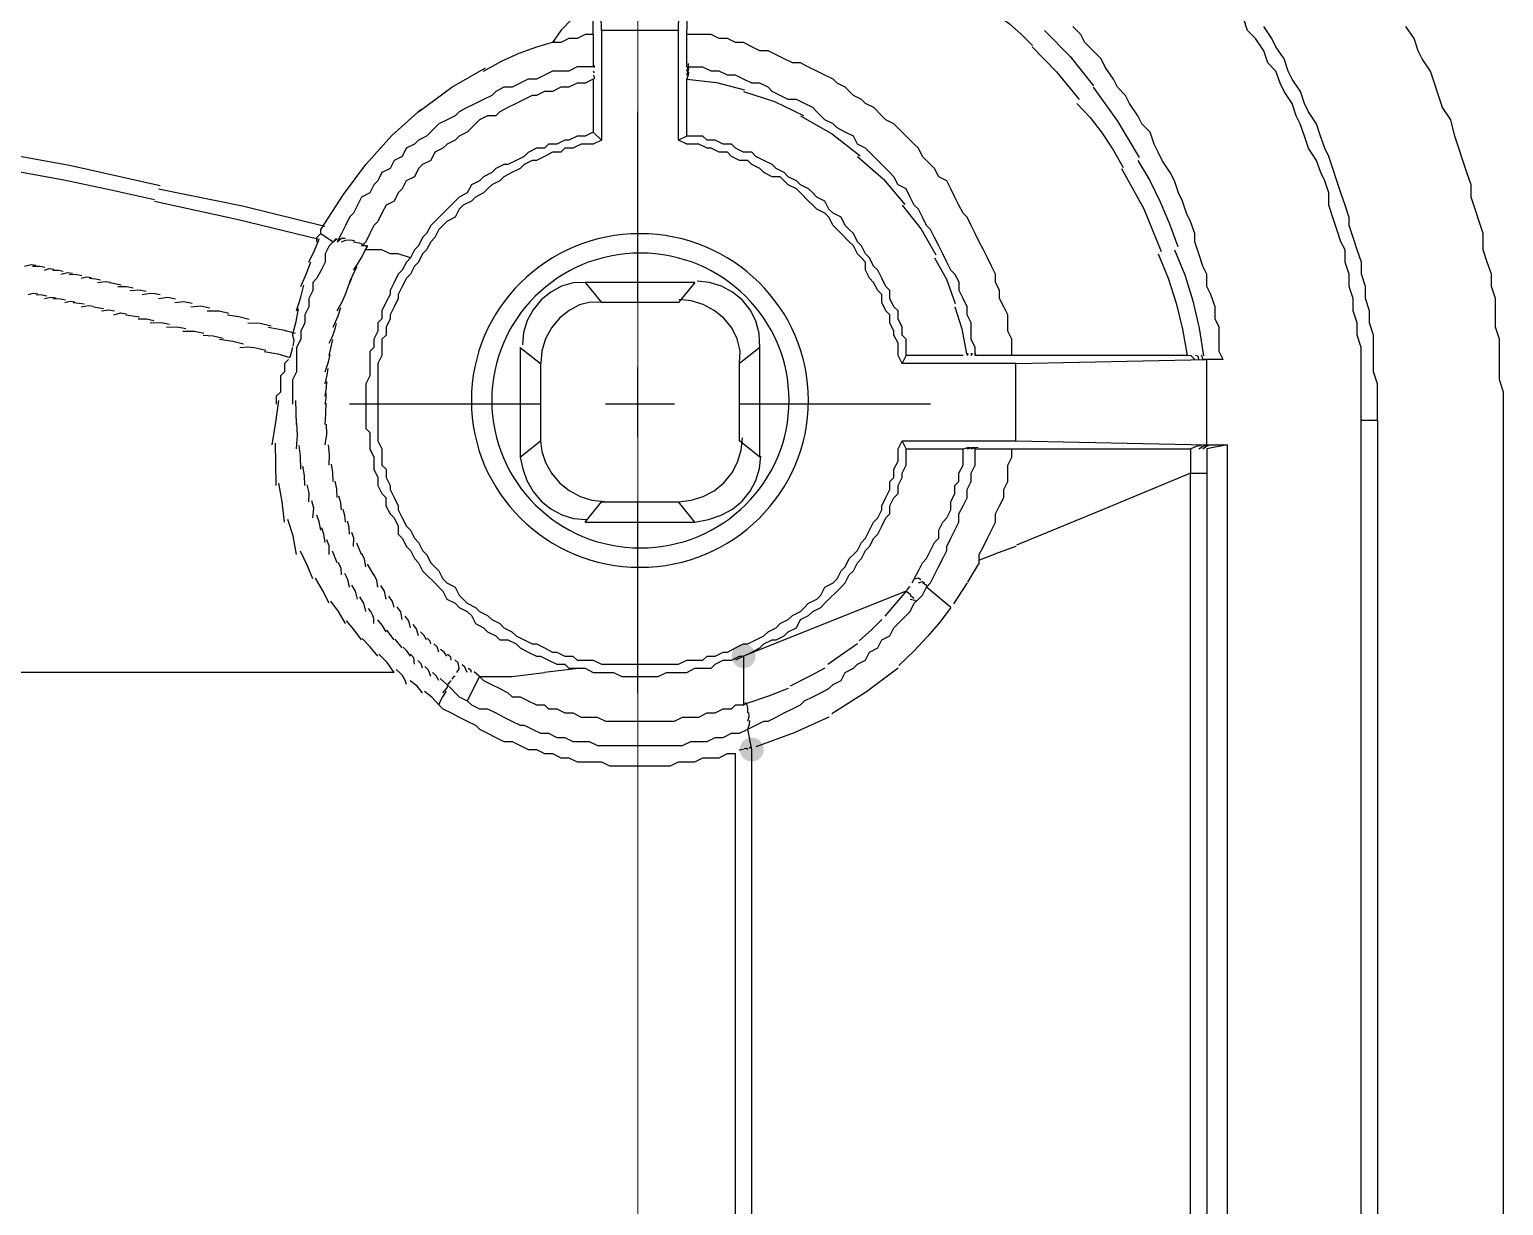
# Model space of a CAD drawing. Header units: millimetres. Extents: x 9 to 367, y 9 to 251.
# Drawn here: x 274.16 to 289.52, y 214.32 to 226.58 of the extents above; entities that cross this region are included whole.
import ezdxf

# ---------------------------------------------------------------- set-up
doc = ezdxf.new("R2010")
doc.units = ezdxf.units.MM
doc.layers.add('图层 1', color=7, linetype='Continuous')

msp = doc.modelspace()

# ---------------------------------------------------------------- hatches: boundary and pattern name
at = {"layer": '图层 1'}
h = msp.add_hatch(color=7, dxfattribs=at)
edge = h.paths.add_edge_path()
edge.add_arc((281.601404, 220.048596), 0.12506, 0, 360)
h = msp.add_hatch(color=7, dxfattribs=at)
edge = h.paths.add_edge_path()
edge.add_arc((281.686176, 219.075), 0.12506, 0, 360)

# ---------------------------------------------------------------- linework, layer by layer
at = {"layer": '图层 1', "color": 3, "lineweight": 5}
msp.add_lwpolyline([(280.500702, 205.231929), (280.500702, 237.108929)], dxfattribs=at)
at = {"layer": '图层 1', "color": 7, "lineweight": 25}
for points in [[(280.119667, 226.567894), (280.077333, 228.557561)], [(280.924106, 226.567894), (280.966086, 228.557561)], [(281.008526, 226.525702), (281.020432, 226.824902), (281.021226, 227.095791)], [(280.034929, 226.948929), (279.907929, 226.821929), (279.823263, 226.694929), (279.696263, 226.567929), (279.611596, 226.440929)], [(280.034929, 226.525702), (280.034929, 226.949035)], [(284.099106, 226.822), (284.241182, 226.735338), (284.371847, 226.636174), (284.493848, 226.527618), (284.609928, 226.412778)], [(288.036176, 222.503894), (288.036176, 222.630894), (288.036176, 222.757894), (288.036176, 222.884894), (288.036176, 223.011894), (288.036176, 223.138894), (288.036176, 223.265894), (287.993843, 223.392894), (287.993843, 223.519894), (287.95151, 223.646894), (287.95151, 223.773894), (287.909176, 223.900894), (287.909176, 224.027894), (287.866843, 224.154894), (287.866843, 224.281894), (287.824157, 224.366561), (287.781824, 224.493561), (287.73949, 224.620561), (287.697157, 224.747561), (287.697157, 224.874561), (287.655176, 225.001561), (287.612843, 225.086227), (287.57051, 225.213227), (287.48549, 225.340227), (287.443157, 225.467227), (287.400824, 225.594227), (287.35849, 225.678894), (287.316157, 225.805894), (287.231843, 225.932894), (287.18951, 226.017561), (287.146824, 226.144561), (287.062157, 226.229227), (287.019824, 226.356227), (286.93551, 226.483227), (286.850843, 226.567894), (286.80851, 226.694894)], [(280.034929, 226.525702), (279.950263, 226.525702), (279.865949, 226.483369), (279.780929, 226.483369), (279.696263, 226.441035), (279.611596, 226.441035)], [(280.034929, 226.525702), (280.034929, 226.187035)], [(280.119667, 226.567894), (280.119667, 225.424894)], [(280.924106, 226.567894), (280.119772, 226.567894)], [(280.924106, 225.425), (280.924106, 226.568)], [(284.395404, 223.181369), (284.395404, 223.266035), (284.395404, 223.350702), (284.353071, 223.435369), (284.353071, 223.520035), (284.353071, 223.604702), (284.310737, 223.689369), (284.268404, 223.774035), (284.268404, 223.858702), (284.226071, 223.943369), (284.226071, 224.028035), (284.183384, 224.112702), (284.141051, 224.197369), (284.099071, 224.282035), (284.056737, 224.366702), (284.014404, 224.451369), (283.972071, 224.536035), (283.929737, 224.620702), (283.887404, 224.663035), (283.844718, 224.747702), (283.802737, 224.832369), (283.760404, 224.917035), (283.718071, 225.001702), (283.633404, 225.044035), (283.591071, 225.128702), (283.548737, 225.171035), (283.463718, 225.255702), (283.421737, 225.340369), (283.379404, 225.382702), (283.294737, 225.467369), (283.252404, 225.509702), (283.167737, 225.594369), (283.082718, 225.636702), (283.040737, 225.679035), (282.956071, 225.763702), (282.871404, 225.806035), (282.829071, 225.848369), (282.744404, 225.890702), (282.659737, 225.975369), (282.575071, 226.017702), (282.532737, 226.060035), (282.447718, 226.102369), (282.363404, 226.144702), (282.278737, 226.187035), (282.194071, 226.229369), (282.109404, 226.229369), (282.024384, 226.271702), (281.940071, 226.314035), (281.855404, 226.356369), (281.770737, 226.356369), (281.686071, 226.398702), (281.601404, 226.441035), (281.516737, 226.441035), (281.432071, 226.483369), (281.347051, 226.483369), (281.262737, 226.525702), (281.178071, 226.525702), (281.093404, 226.525702), (281.008384, 226.525702)], [(281.008526, 226.187071), (281.008526, 226.525737)], [(284.734035, 226.567894), (285.00272, 226.294844), (285.247327, 225.990044)], [(286.596808, 223.139), (286.554474, 223.223667), (286.554474, 223.350667), (286.554474, 223.477667), (286.512141, 223.562333), (286.512141, 223.689333), (286.469808, 223.816333), (286.427474, 223.901), (286.427474, 224.028), (286.384788, 224.112667), (286.342455, 224.239667), (286.300122, 224.366667), (286.300122, 224.451333), (286.257788, 224.578333), (286.215808, 224.663), (286.173474, 224.79), (286.131141, 224.874667), (286.088808, 225.001667), (286.046122, 225.086333), (285.961455, 225.213333), (285.919474, 225.298), (285.877141, 225.382667), (285.834808, 225.509667), (285.750141, 225.594333), (285.707455, 225.679), (285.622788, 225.806), (285.580455, 225.890667), (285.496141, 225.975333), (285.453808, 226.06), (285.369141, 226.187), (285.326455, 226.271667), (285.241788, 226.356333), (285.157474, 226.441), (285.115141, 226.525667), (285.030474, 226.610333)], [(288.205333, 222.503894), (288.205333, 222.630894), (288.205333, 222.757894), (288.205333, 222.884894), (288.163, 223.011894), (288.163, 223.138894), (288.163, 223.265894), (288.163, 223.392894), (288.120667, 223.519894), (288.120667, 223.646894), (288.078333, 223.773894), (288.078333, 223.900894), (288.036353, 224.027894), (288.036353, 224.154894), (287.993667, 224.281894), (287.951333, 224.408894), (287.909, 224.535894), (287.909, 224.620561), (287.866667, 224.747561), (287.824333, 224.874561), (287.782, 225.001561), (287.739667, 225.128561), (287.697333, 225.255561), (287.655, 225.340227), (287.612667, 225.467227), (287.570333, 225.594227), (287.485667, 225.721227), (287.443333, 225.805894), (287.401, 225.932894), (287.315981, 226.059894), (287.274, 226.144561), (287.231667, 226.271561), (287.147, 226.398561), (287.104667, 226.483227), (287.02, 226.610227)], [(289.517561, 222.503894), (289.517561, 222.673227), (289.517561, 222.800227), (289.475227, 222.927227), (289.475227, 223.054227), (289.475227, 223.223561), (289.475227, 223.350561), (289.432894, 223.477561), (289.432894, 223.604561), (289.432894, 223.773894), (289.390914, 223.900894), (289.390914, 224.027894), (289.34858, 224.154894), (289.305894, 224.281894), (289.305894, 224.451227), (289.263561, 224.578227), (289.221228, 224.705227), (289.178894, 224.832227), (289.178894, 224.959228), (289.136561, 225.086227), (289.09458, 225.213227), (289.052247, 225.340227), (289.009914, 225.467227), (288.967227, 225.636561), (288.882561, 225.763561), (288.840227, 225.890561), (288.797894, 226.017561), (288.755561, 226.144561), (288.671247, 226.271561), (288.628561, 226.356227), (288.586228, 226.483227), (288.501561, 226.610227)], [(278.891859, 226.144667), (279.078274, 226.247038), (279.263202, 226.330757), (279.44793, 226.398865), (279.633751, 226.454406)], [(284.606929, 226.398596), (284.861503, 226.136218), (285.096232, 225.84791)], [(280.034929, 226.187071), (280.044322, 226.201049), (280.045513, 226.183543)], [(281.008526, 226.144667), (281.026076, 226.197892), (281.028281, 226.222278)], [(280.034929, 226.187071), (279.950263, 226.187071), (279.865949, 226.187071), (279.780929, 226.144737), (279.696263, 226.144737), (279.611596, 226.144737), (279.527282, 226.102404), (279.442263, 226.060071), (279.357596, 226.060071), (279.272929, 226.017737), (279.188616, 225.975404), (279.103596, 225.975404), (279.018929, 225.933071), (278.976596, 225.890737), (278.891929, 225.848404), (278.807616, 225.806071), (278.722596, 225.763737), (278.637929, 225.721404), (278.595596, 225.679071), (278.511282, 225.636737), (278.426263, 225.594404), (278.383929, 225.552071), (278.299263, 225.467404), (278.214596, 225.425071), (278.172263, 225.382737), (278.087596, 225.340404), (278.045263, 225.255737), (277.960596, 225.213404), (277.918263, 225.128737), (277.833596, 225.086404), (277.791263, 225.001737), (277.749282, 224.959404), (277.706596, 224.874737), (277.621929, 224.832404), (277.579596, 224.747737), (277.537263, 224.663071), (277.494929, 224.620737), (277.452949, 224.536071), (277.410616, 224.451404), (277.367929, 224.366737)], [(280.034929, 226.059929), (279.950263, 226.017596), (279.865949, 226.017596), (279.780929, 225.975263), (279.696263, 225.975263), (279.611596, 225.932929), (279.527282, 225.932929), (279.442263, 225.890596), (279.399929, 225.890596), (279.315263, 225.848263), (279.230596, 225.805929), (279.145929, 225.763596), (279.061263, 225.721263), (279.018929, 225.678929), (278.934263, 225.678929), (278.849596, 225.636596), (278.807616, 225.594263), (278.722596, 225.509596), (278.637929, 225.467263), (278.595596, 225.424929), (278.511282, 225.382596), (278.468949, 225.340263), (278.383929, 225.297929), (278.341596, 225.213263), (278.256929, 225.170929), (278.214596, 225.128596), (278.172263, 225.043929), (278.087596, 225.001596), (278.045263, 224.916929), (278.002929, 224.874596), (277.960596, 224.789929), (277.875929, 224.747596), (277.833596, 224.662929), (277.791263, 224.578263), (277.749282, 224.535929), (277.706596, 224.451263), (277.664263, 224.366596), (277.621929, 224.324263)], [(278.214526, 225.721263), (278.56113, 225.975483), (278.911967, 226.17811)], [(280.034929, 226.144667), (280.044807, 226.127381)], [(280.034929, 226.102298), (280.043572, 226.092156), (280.044807, 226.063492)], [(280.034929, 226.059929), (280.034929, 225.509596)], [(284.014369, 223.181369), (284.014369, 223.266035), (283.972035, 223.350702), (283.972035, 223.435369), (283.972035, 223.520035), (283.929702, 223.604702), (283.929702, 223.689369), (283.887369, 223.774035), (283.845035, 223.858702), (283.845035, 223.943369), (283.802702, 224.028035), (283.760369, 224.070369), (283.718035, 224.155035), (283.675702, 224.239702), (283.633369, 224.324369), (283.591035, 224.409035), (283.548702, 224.493702), (283.506369, 224.536035), (283.463682, 224.620702), (283.421702, 224.705369), (283.379369, 224.747702), (283.337035, 224.832369), (283.294702, 224.917035), (283.210035, 224.959369), (283.167702, 225.044035), (283.125016, 225.086369), (283.040702, 225.171035), (282.998369, 225.213369), (282.913702, 225.298035), (282.871369, 225.340369), (282.786702, 225.382702), (282.744369, 225.467369), (282.659702, 225.509702), (282.575035, 225.552035), (282.532702, 225.594369), (282.448035, 225.636702), (282.363369, 225.721369), (282.321035, 225.763702), (282.236369, 225.806035), (282.151702, 225.848369), (282.066683, 225.848369), (281.982369, 225.890702), (281.897702, 225.933035), (281.855369, 225.975369), (281.770702, 226.017702), (281.686035, 226.017702), (281.601369, 226.060035), (281.516702, 226.102369), (281.432035, 226.102369), (281.347016, 226.144702), (281.262702, 226.144702), (281.178035, 226.187035), (281.093369, 226.187035), (281.008349, 226.187035)], [(281.008526, 226.102298), (281.026429, 226.154994), (281.028987, 226.183084)], [(281.008526, 226.059929), (281.026738, 226.104335), (281.029339, 226.134718)], [(281.008526, 225.467369), (281.008526, 226.060035)], [(281.008526, 226.059929), (281.319499, 226.024167), (281.609306, 225.948452)], [(281.601404, 225.932965), (281.922917, 225.828013), (282.225115, 225.680729)], [(285.241859, 225.975369), (285.497711, 225.623296), (285.722342, 225.242649)], [(277.664369, 225.170929), (277.937904, 225.472334), (278.239749, 225.742782)], [(285.072702, 225.806035), (285.210368, 225.659814), (285.335301, 225.497487), (285.449584, 225.323187), (285.555302, 225.141049)], [(282.193965, 225.678894), (282.527296, 225.486939), (282.814854, 225.261911)], [(280.119667, 225.425), (280.035, 225.382667), (279.950333, 225.382667), (279.907647, 225.382667), (279.823333, 225.340333), (279.738667, 225.340333), (279.696333, 225.298), (279.611667, 225.298), (279.527, 225.255667), (279.442333, 225.213333), (279.4, 225.213333), (279.315333, 225.171), (279.273, 225.128667), (279.188333, 225.086333), (279.103667, 225.044), (279.061333, 225.001667), (278.976667, 224.959333), (278.934333, 224.917), (278.892, 224.874667), (278.807333, 224.832333), (278.765, 224.79), (278.680333, 224.747667), (278.638, 224.705333), (278.595667, 224.620667), (278.511, 224.578333), (278.468667, 224.536), (278.426333, 224.493667), (278.384, 224.409), (278.341667, 224.366667), (278.299333, 224.282), (278.257, 224.239667), (278.214667, 224.155), (278.171981, 224.112667), (278.13, 224.028), (278.087667, 223.985667), (278.045333, 223.901), (278.003, 223.816333), (278.003, 223.774), (277.960667, 223.689333), (277.918333, 223.604667), (277.918333, 223.562333), (277.876, 223.477667), (277.876, 223.393), (277.833667, 223.350667), (277.833667, 223.266), (277.833667, 223.181333), (277.790981, 223.096667), (277.790981, 223.054333), (277.790981, 222.969667), (277.790981, 222.885), (277.790981, 222.800333), (277.790981, 222.715667), (277.790981, 222.673333), (277.790981, 222.588667), (277.790981, 222.504), (277.790981, 222.419333), (277.790981, 222.377), (277.790981, 222.292333), (277.833667, 222.207667), (277.833667, 222.123), (277.833667, 222.038333), (277.876, 221.996), (277.876, 221.911333), (277.918333, 221.826667), (277.918333, 221.784333), (277.960667, 221.699667), (278.003, 221.615), (278.003, 221.572667), (278.045333, 221.488), (278.087667, 221.403333), (278.13, 221.361), (278.171981, 221.276333), (278.214667, 221.234), (278.257, 221.149333), (278.299333, 221.107), (278.341667, 221.022333), (278.384, 220.98), (278.426333, 220.937667), (278.468667, 220.853), (278.511, 220.810667), (278.595667, 220.768333), (278.638, 220.683667), (278.680333, 220.641333), (278.722667, 220.599), (278.807333, 220.556667), (278.849314, 220.514333), (278.934333, 220.472), (278.976667, 220.429667), (279.061333, 220.387333), (279.103667, 220.345), (279.188333, 220.302667), (279.230314, 220.260333), (279.315333, 220.218), (279.4, 220.175667), (279.442333, 220.175667), (279.527, 220.133333), (279.611667, 220.091), (279.654, 220.091), (279.738667, 220.048667), (279.823333, 220.048667), (279.865667, 220.006333), (279.950333, 220.006333), (280.035, 220.006333), (280.119667, 219.964), (280.162, 219.964), (280.246667, 219.964), (280.331333, 219.964), (280.416, 219.964), (280.500667, 219.964), (280.543, 219.964), (280.627667, 219.964), (280.712333, 219.964), (280.797, 219.964), (280.881667, 219.964), (280.924, 219.964), (281.008667, 220.006333), (281.093333, 220.006333), (281.178, 220.006333), (281.220333, 220.048667), (281.305, 220.048667), (281.389667, 220.091), (281.432, 220.091), (281.516667, 220.133333), (281.601333, 220.175667), (281.643667, 220.175667), (281.728333, 220.218), (281.813, 220.260333), (281.855333, 220.302667), (281.94, 220.345), (281.982333, 220.387333), (282.067, 220.429667), (282.109333, 220.472), (282.194, 220.514333), (282.236333, 220.556667), (282.278667, 220.599), (282.363333, 220.641333), (282.405314, 220.683667), (282.448, 220.768333), (282.532667, 220.810667), (282.575, 220.853), (282.617333, 220.937667), (282.659667, 220.98), (282.702, 221.064667), (282.744333, 221.107), (282.786667, 221.149333), (282.829, 221.234), (282.871333, 221.276333), (282.913667, 221.361), (282.956, 221.445667), (282.998333, 221.488), (283.040667, 221.572667), (283.040667, 221.615), (283.082647, 221.699667), (283.125333, 221.784333), (283.125333, 221.869), (283.167667, 221.911333), (283.167667, 221.996), (283.21, 222.080667), (283.21, 222.123), (283.21, 222.207667), (283.252333, 222.292333)], [(280.034929, 225.509561), (279.950263, 225.467227), (279.865949, 225.467227), (279.780929, 225.424894), (279.738596, 225.424894), (279.653929, 225.382561), (279.569616, 225.382561), (279.527282, 225.340227), (279.442263, 225.340227), (279.357596, 225.297894), (279.315263, 225.255561), (279.230596, 225.213227), (279.145929, 225.170894), (279.103596, 225.170894), (279.018929, 225.128561), (278.976596, 225.086227), (278.891929, 225.043894), (278.849596, 225.001561), (278.764929, 224.959227), (278.722596, 224.874561), (278.637929, 224.832227), (278.595596, 224.789894), (278.553263, 224.747561), (278.511282, 224.705227), (278.426263, 224.620561), (278.383929, 224.578227), (278.341596, 224.535894), (278.299263, 224.451227), (278.256929, 224.408894), (278.214596, 224.324227), (278.172263, 224.281894), (278.130282, 224.197227)], [(280.119667, 225.425), (280.035, 225.509667)], [(283.252298, 223.096631), (283.209965, 223.181298), (283.209965, 223.223631), (283.209965, 223.308298), (283.167631, 223.392965), (283.167631, 223.435298), (283.125298, 223.519965), (283.125298, 223.604631), (283.082965, 223.646965), (283.040631, 223.731631), (283.040631, 223.816298), (282.998298, 223.858631), (282.955965, 223.943298), (282.913631, 223.985631), (282.871298, 224.070298), (282.871298, 224.154965), (282.828965, 224.197298), (282.786631, 224.239631), (282.744651, 224.324298), (282.701965, 224.366631), (282.617298, 224.451298), (282.574965, 224.493631), (282.532631, 224.535965), (282.490298, 224.620631), (282.447965, 224.662965), (282.363298, 224.705298), (282.320965, 224.747631), (282.278631, 224.789965), (282.193965, 224.874631), (282.151631, 224.916965), (282.066965, 224.959298), (282.024631, 225.001631), (281.982298, 225.043965), (281.897631, 225.043965), (281.812965, 225.086298), (281.770631, 225.128631), (281.686317, 225.170965), (281.643631, 225.213298), (281.558965, 225.213298), (281.474298, 225.255631), (281.431965, 225.297965), (281.347298, 225.297965), (281.262631, 225.340298), (281.220298, 225.340298), (281.135631, 225.382631), (281.050965, 225.382631), (281.008631, 225.382631), (280.923965, 225.424965)], [(281.008526, 225.467369), (280.924212, 225.425035)], [(283.294667, 223.181369), (283.294667, 223.266035), (283.294667, 223.350702), (283.252333, 223.393035), (283.252333, 223.477702), (283.21, 223.562369), (283.21, 223.647035), (283.167667, 223.689369), (283.125333, 223.774035), (283.125333, 223.858702), (283.082647, 223.901035), (283.040667, 223.985702), (282.998333, 224.070369), (282.956, 224.112702), (282.913667, 224.197369), (282.871333, 224.239702), (282.829, 224.324369), (282.786667, 224.366702), (282.744333, 224.451369), (282.702, 224.493702), (282.659667, 224.536035), (282.617333, 224.620702), (282.532667, 224.663035), (282.490333, 224.705369), (282.448, 224.790035), (282.363333, 224.832369), (282.321, 224.874702), (282.278667, 224.917035), (282.194, 224.959369), (282.151667, 225.001702), (282.067, 225.044035), (282.024314, 225.086369), (281.94, 225.128702), (281.897667, 225.171035), (281.813, 225.213369), (281.728333, 225.255702), (281.686, 225.298035), (281.601333, 225.298035), (281.516667, 225.340369), (281.474333, 225.382702), (281.389667, 225.382702), (281.305, 225.425035), (281.220333, 225.425035), (281.178, 225.467369), (281.093333, 225.467369), (281.008667, 225.467369)], [(273.600192, 225.340263), (274.577387, 225.162551), (275.523889, 224.95256)], [(273.557824, 225.170929), (274.04297, 225.097866), (274.520907, 225.010283), (274.993817, 224.911919), (275.463882, 224.80651)], [(277.198596, 224.493631), (277.431915, 224.857081), (277.666027, 225.172376)], [(282.786526, 225.255667), (283.0579, 225.019261), (283.282178, 224.754017)], [(285.538474, 225.128737), (285.768838, 224.708711), (285.950519, 224.263021)], [(285.707631, 225.213298), (285.83139, 225.004999), (285.941523, 224.783835), (286.03922, 224.552948), (286.125673, 224.315479)], [(275.505333, 224.917035), (276.381148, 224.741881), (277.240294, 224.529685)], [(275.462929, 224.790071), (276.323134, 224.60204), (277.179899, 224.391784)], [(283.252298, 224.747702), (283.451177, 224.498597), (283.604017, 224.230177)], [(277.325702, 224.366667), (277.283369, 224.324333), (277.241035, 224.239667), (277.241035, 224.155), (277.198702, 224.070333), (277.156369, 223.985667), (277.113682, 223.943333), (277.113682, 223.858667), (277.071702, 223.774), (277.071702, 223.689333), (277.029369, 223.604667), (277.029369, 223.52), (276.987035, 223.435333), (276.987035, 223.350667), (276.944702, 223.266), (276.944702, 223.181333), (276.944702, 223.096667), (276.944702, 223.012), (276.902369, 222.927333), (276.902369, 222.842667), (276.902369, 222.758), (276.902369, 222.673333)], [(277.071808, 224.154965), (277.131119, 224.274645), (277.180111, 224.391679)], [(277.156192, 224.366667), (277.156192, 224.409), (277.198526, 224.451333)], [(277.198596, 224.451227), (277.198596, 224.493561)], [(277.198596, 224.451227), (277.325596, 224.366561)], [(277.325702, 224.366667), (277.351493, 224.388622), (277.365345, 224.400225)], [(277.325702, 224.366667), (277.358069, 224.399255)], [(277.368071, 224.366667), (277.411903, 224.402518), (277.450973, 224.40265)], [(277.410474, 224.366667), (277.458292, 224.382134), (277.494303, 224.386422), (277.522443, 224.383038), (277.546647, 224.375486)], [(277.537227, 224.366667), (277.596759, 224.354981), (277.648352, 224.334564)], [(277.537227, 224.070404), (277.572274, 224.121606), (277.5972, 224.161729), (277.615511, 224.194378), (277.630714, 224.223157)], [(277.622, 224.324298), (277.651281, 224.330824)], [(277.622, 224.324298), (277.661687, 224.327341), (277.6728, 224.326415)], [(277.622, 224.197333), (277.656219, 224.270447), (277.685147, 224.323981)], [(277.664369, 224.324298), (277.685183, 224.323945)], [(278.130141, 224.197333), (278.003141, 224.239667), (277.918122, 224.239667), (277.833455, 224.282), (277.749141, 224.282), (277.664474, 224.282)], [(278.130141, 224.197333), (278.087808, 224.155), (278.045474, 224.070333), (278.003141, 224.028), (277.960808, 223.943333), (277.918122, 223.858667), (277.918122, 223.816333), (277.875788, 223.731667), (277.833455, 223.647), (277.833455, 223.562333), (277.791122, 223.52), (277.791122, 223.435333), (277.749141, 223.350667), (277.749141, 223.266), (277.706808, 223.223667), (277.706808, 223.139), (277.706808, 223.054333), (277.706808, 222.969667), (277.664474, 222.885), (277.664474, 222.842667), (277.664474, 222.758), (277.664474, 222.673333), (277.664474, 222.588667), (277.664474, 222.504), (277.664474, 222.419333), (277.706808, 222.377), (277.706808, 222.292333), (277.706808, 222.207667), (277.749141, 222.123), (277.749141, 222.038333), (277.749141, 221.996), (277.791122, 221.911333), (277.791122, 221.826667), (277.833455, 221.742), (277.875788, 221.699667), (277.875788, 221.615), (277.918122, 221.530333), (277.960808, 221.488), (278.003141, 221.403333), (278.003141, 221.318667), (278.045474, 221.276333), (278.087808, 221.191667), (278.130141, 221.149333), (278.172122, 221.064667), (278.214455, 221.022333), (278.256788, 220.937667), (278.299122, 220.895333), (278.384141, 220.810667), (278.426474, 220.768333), (278.468808, 220.726), (278.511141, 220.641333), (278.595455, 220.599), (278.637788, 220.556667), (278.722808, 220.514333), (278.765141, 220.472), (278.807474, 220.387333), (278.891788, 220.345), (278.934122, 220.302667), (279.019141, 220.260333), (279.061474, 220.218), (279.146141, 220.218), (279.230455, 220.175667), (279.272788, 220.133333), (279.357455, 220.091), (279.442474, 220.048667), (279.484808, 220.048667), (279.569474, 220.006333), (279.653788, 219.964), (279.738808, 219.964), (279.781141, 219.921667), (279.865808, 219.921667), (279.950122, 219.921667), (280.034788, 219.879333), (280.077474, 219.879333), (280.162141, 219.879333), (280.246808, 219.879333), (280.331122, 219.837), (280.415788, 219.837), (280.500808, 219.837), (280.543141, 219.837), (280.627808, 219.837), (280.712122, 219.837), (280.797141, 219.879333), (280.881808, 219.879333), (280.924141, 219.879333), (281.008455, 219.879333), (281.093122, 219.921667), (281.178141, 219.921667), (281.262808, 219.921667), (281.305141, 219.964), (281.389455, 220.006333), (281.474122, 220.006333), (281.559141, 220.048667), (281.601474, 220.048667)], [(283.590965, 224.197333), (283.713775, 223.976318), (283.806159, 223.722494)], [(285.91951, 224.239702), (286.024279, 223.987918), (286.107584, 223.725617), (286.17217, 223.455775), (286.220782, 223.181369)], [(286.088667, 224.281929), (286.197355, 224.022103), (286.282165, 223.749015), (286.346338, 223.466599), (286.393114, 223.178793)], [(274.108333, 224.112596), (274.177963, 224.129574), (274.227219, 224.123532)], [(274.193071, 224.112596), (274.269447, 224.111758), (274.320423, 224.102718)], [(274.319859, 224.070404), (274.368101, 224.088175), (274.415814, 224.08134)], [(274.404596, 224.070404), (274.462849, 224.069169), (274.512899, 224.059468)], [(274.489369, 224.028), (274.558425, 224.044492), (274.610019, 224.037172)], [(276.987071, 223.900894), (277.048895, 224.03398), (277.09114, 224.155953)], [(277.494859, 223.943263), (277.542263, 224.040806), (277.574587, 224.109774)], [(274.574106, 224.028), (274.653966, 224.024913), (274.707103, 224.014947)], [(274.700894, 223.985631), (274.754472, 224.000095), (274.803553, 223.992334)], [(274.785631, 223.985631), (274.850719, 223.979855), (274.902048, 223.969051)], [(274.870404, 223.943263), (274.949735, 223.953449), (275.005518, 223.944321)], [(274.997157, 223.943263), (275.117454, 223.917157)], [(275.081929, 223.900894), (275.174842, 223.900012), (275.241032, 223.88643)], [(276.944667, 223.647), (276.987044, 223.787758), (277.019103, 223.9137)], [(277.452843, 223.816298), (277.486798, 223.906697), (277.517049, 223.980692)], [(279.950192, 223.943263), (279.825888, 223.936521), (279.705056, 223.902032), (279.591963, 223.842208), (279.490876, 223.759466), (279.40832, 223.658378), (279.347427, 223.544227), (279.309752, 223.420485), (279.296848, 223.290624)], [(279.950192, 223.943263), (280.119526, 223.731596)], [(281.093263, 223.943263), (279.950263, 223.943263)], [(281.093263, 223.943263), (280.924282, 223.731596)], [(281.770561, 223.265965), (281.763213, 223.410102), (281.728448, 223.541175), (281.668614, 223.658028), (281.586058, 223.759501), (281.484965, 223.84226), (281.370775, 223.903258), (281.246928, 223.940972), (281.116864, 223.953881)], [(274.150702, 223.816298), (274.200488, 223.830938), (274.247363, 223.824412)], [(274.235474, 223.816298), (274.293947, 223.812991), (274.343424, 223.803598)], [(274.319859, 223.773929), (274.388915, 223.78954), (274.440509, 223.782396)], [(274.404596, 223.773929), (274.484456, 223.770754), (274.537593, 223.761229)], [(274.531737, 223.731737), (274.585359, 223.74673), (274.634748, 223.739498)], [(275.209035, 223.858702), (275.304903, 223.866154), (275.376957, 223.852705)], [(275.336176, 223.816298), (275.396667, 223.827835), (275.445714, 223.829219), (275.487088, 223.823789), (275.52456, 223.814887)], [(275.505333, 223.773929), (275.602083, 223.788878), (275.684544, 223.772871)], [(275.67449, 223.731737), (275.769035, 223.744878), (275.856171, 223.726798)], [(277.368071, 223.647), (277.427778, 223.754906), (277.460498, 223.837147)], [(280.119667, 223.731737), (280.007704, 223.73688), (279.893095, 223.708586), (279.782323, 223.651122), (279.681869, 223.568754), (279.598961, 223.46781), (279.53798, 223.353604), (279.500349, 223.229674), (279.487489, 223.099559)], [(281.559035, 223.096631), (281.563715, 223.228377), (281.53509, 223.353145), (281.477428, 223.46766), (281.394994, 223.568648), (281.294105, 223.651556), (281.18002, 223.712537), (281.056211, 223.750169), (280.926152, 223.763029)], [(274.616157, 223.731737), (274.681024, 223.727724), (274.731868, 223.717626)], [(274.700894, 223.689369), (274.777271, 223.703215), (274.830364, 223.695366)], [(274.828, 223.689369), (274.934539, 223.67173)], [(274.912772, 223.647), (274.988046, 223.655555), (275.047181, 223.645589)], [(275.039526, 223.604596), (275.108538, 223.625763), (275.171464, 223.616238)], [(275.166667, 223.604596), (275.308483, 223.583429)], [(275.843965, 223.689369), (275.946888, 223.697262), (276.040815, 223.676316)], [(276.013474, 223.647), (276.136373, 223.645016), (276.238899, 223.620542)], [(276.225, 223.604596), (276.343445, 223.587707), (276.451836, 223.558382)], [(276.902298, 223.392894), (276.940751, 223.536916), (276.964387, 223.665591)], [(277.325702, 223.477667), (277.378045, 223.592937), (277.406841, 223.680161)], [(280.924106, 223.731737), (280.119772, 223.731737)], [(283.802843, 223.689369), (283.874281, 223.458917), (283.922435, 223.19936)], [(275.293808, 223.562227), (275.381208, 223.562713), (275.457497, 223.547058)], [(275.420561, 223.520035), (275.53345, 223.523695), (275.618822, 223.506982)], [(275.590071, 223.477667), (275.701637, 223.481371), (275.791507, 223.46285)], [(275.759228, 223.435298), (275.880848, 223.435342), (275.977597, 223.414484)], [(276.436526, 223.520035), (276.564584, 223.51955), (276.681001, 223.489696)], [(276.648404, 223.477667), (276.800583, 223.449797), (276.928157, 223.412403)], [(277.283333, 223.308333), (277.314091, 223.373063), (277.334662, 223.426382), (277.348619, 223.472094), (277.359533, 223.514003)], [(275.971106, 223.392894), (276.076983, 223.385045), (276.177834, 223.360791)], [(276.140263, 223.350702), (276.280712, 223.329932), (276.392852, 223.30096)], [(276.902298, 223.392894), (276.9161, 223.342182), (276.906884, 223.277183)], [(277.283333, 223.181369), (277.321081, 223.34788)], [(276.352141, 223.265965), (276.433738, 223.269895), (276.503791, 223.263804), (276.566106, 223.251032), (276.624486, 223.23492)], [(276.606035, 223.223596), (276.747279, 223.196653), (276.874499, 223.160449)], [(276.859929, 223.139), (276.817596, 223.096667), (276.817596, 223.012), (276.775263, 222.969667), (276.775263, 222.885), (276.775263, 222.800333), (276.732929, 222.758), (276.732929, 222.673333)], [(276.902298, 223.265965), (276.874429, 223.160484)], [(277.240965, 223.012071), (277.277962, 223.113715), (277.29247, 223.190223)], [(279.272859, 223.265965), (279.484878, 223.096631)], [(279.272859, 223.265965), (279.272859, 222.122965)], [(281.770561, 223.265965), (281.558894, 223.096631)], [(281.770561, 222.123035), (281.770561, 223.266035)], [(283.252298, 223.096631), (283.294631, 223.181298)], [(283.887227, 223.181369), (283.294561, 223.181369)], [(283.929596, 223.181369), (283.940576, 223.196979), (283.922188, 223.19936)], [(283.972, 223.181369), (283.984039, 223.196803), (283.968825, 223.199007)], [(284.014369, 223.181369), (284.021601, 223.196494), (284.008724, 223.198655)], [(284.395404, 223.181369), (284.014404, 223.181369)], [(286.215772, 223.181369), (284.395439, 223.181369)], [(284.437772, 223.096631), (286.427439, 223.138965)], [(286.300192, 223.139), (286.263812, 223.176086), (286.220817, 223.181686)], [(286.342561, 223.139), (286.335461, 223.174895), (286.309047, 223.180628)], [(286.384929, 223.139), (286.379638, 223.174631), (286.367996, 223.179569)], [(286.596808, 223.139), (286.384788, 223.139)], [(286.427298, 222.25), (286.427298, 223.139)], [(286.596808, 223.139), (286.427474, 223.139)], [(277.240965, 222.884929), (277.263807, 222.975064), (277.27342, 223.045091)], [(279.484737, 223.096631), (279.484737, 222.292298)], [(281.559035, 222.292369), (281.559035, 223.096702)], [(284.437772, 223.096631), (283.252439, 223.096631)], [(284.437772, 222.292369), (284.437772, 223.096702)], [(277.240965, 222.757965), (277.255385, 222.847306), (277.261073, 222.911776)], [(276.690772, 222.25), (276.727197, 222.487949), (276.758859, 222.712139)], [(276.944667, 222.461702), (276.939331, 222.592053), (276.936906, 222.711821)], [(277.240965, 222.673404), (277.251195, 222.735713), (277.254017, 222.790879)], [(277.240965, 222.461702), (277.250666, 222.573488), (277.251901, 222.682894)], [(276.944667, 222.207631), (276.953618, 222.354916), (276.946431, 222.475743)], [(277.240965, 222.25), (277.260897, 222.357421), (277.257545, 222.464842)], [(288.036176, 117.051596), (288.036176, 222.503929)], [(288.205333, 222.503894), (288.036353, 222.503894)], [(288.205333, 222.503894), (288.205333, 117.051561)], [(289.517561, 117.051596), (289.517561, 222.503929)], [(276.732824, 221.826596), (276.729208, 222.054579), (276.722946, 222.266157)], [(276.987071, 221.995929), (276.985924, 222.131264), (276.971548, 222.243579)], [(277.283333, 222.038298), (277.287346, 222.148585), (277.276278, 222.25067)], [(279.272859, 222.123035), (279.484878, 222.292369)], [(279.484737, 222.292369), (279.499229, 222.180869), (279.537698, 222.066591), (279.598988, 221.956017), (279.68194, 221.85563), (279.782884, 221.772721), (279.89709, 221.71174), (280.02102, 221.674109), (280.151134, 221.661249)], [(280.924106, 221.657263), (281.055339, 221.672366), (281.179693, 221.71115), (281.293993, 221.772555), (281.395064, 221.855524), (281.477824, 221.956611), (281.538821, 222.070762), (281.576535, 222.194505), (281.589445, 222.324366)], [(281.770561, 222.123035), (281.558894, 222.292369)], [(281.601404, 220.048596), (281.686071, 220.090929), (281.770384, 220.133263), (281.813071, 220.175596), (281.897737, 220.217929), (281.940071, 220.217929), (282.024384, 220.260263), (282.066718, 220.302596), (282.151737, 220.344929), (282.194071, 220.429596), (282.278737, 220.471929), (282.321071, 220.514263), (282.405384, 220.556596), (282.447718, 220.598929), (282.490404, 220.641263), (282.575071, 220.725929), (282.617404, 220.768263), (282.659737, 220.810596), (282.702071, 220.895263), (282.744404, 220.937596), (282.786384, 221.022263), (282.828718, 221.064596), (282.871404, 221.149263), (282.913737, 221.191596), (282.956071, 221.276263), (282.998404, 221.318596), (283.040737, 221.403263), (283.082718, 221.487929), (283.125051, 221.530263), (283.125051, 221.614929), (283.167384, 221.699596), (283.210071, 221.741929), (283.210071, 221.826596), (283.252404, 221.911263), (283.252404, 221.953596), (283.294737, 222.038263), (283.294737, 222.122929), (283.294737, 222.207596)], [(283.252298, 222.292369), (284.437631, 222.292369)], [(283.294667, 222.207631), (283.252333, 222.292298)], [(283.294667, 222.207631), (283.887333, 222.207631)], [(283.379439, 220.853), (283.421772, 220.937667), (283.463753, 221.022333), (283.506086, 221.064667), (283.54842, 221.149333), (283.591106, 221.234), (283.633439, 221.276333), (283.633439, 221.361), (283.675772, 221.445667), (283.718106, 221.488), (283.760439, 221.572667), (283.760439, 221.657333), (283.802773, 221.742), (283.802773, 221.826667), (283.844753, 221.869), (283.844753, 221.953667), (283.887086, 222.038333), (283.887086, 222.123), (283.887086, 222.207667)], [(283.506192, 220.768263), (283.548526, 220.810596), (283.590859, 220.895263), (283.633192, 220.979929), (283.675526, 221.064596), (283.718212, 221.149263), (283.718212, 221.191596), (283.760545, 221.276263), (283.802878, 221.360929), (283.844859, 221.445596), (283.844859, 221.530263), (283.887192, 221.614929), (283.929526, 221.699596), (283.929526, 221.784263), (283.971859, 221.868929), (283.971859, 221.953596), (284.014192, 222.038263), (284.014192, 222.122929), (284.014192, 222.207596)], [(283.887227, 222.207631), (283.937719, 222.221566), (283.96625, 222.223859)], [(283.929596, 222.207631), (283.983218, 222.221875), (284.009324, 222.224212)], [(283.972, 222.207631), (284.021653, 222.222316), (284.043261, 222.224565)], [(284.014369, 222.207631), (284.395369, 222.207631)], [(284.056737, 221.022333), (284.056737, 221.107), (284.099071, 221.191667), (284.141051, 221.276333), (284.183384, 221.361), (284.225718, 221.445667), (284.225718, 221.530333), (284.268404, 221.615), (284.310737, 221.699667), (284.310737, 221.784333), (284.353071, 221.869), (284.353071, 221.953667), (284.353071, 222.038333), (284.395404, 222.123), (284.395404, 222.207667)], [(284.395404, 222.207631), (286.257718, 222.207631)], [(284.437772, 222.292369), (286.427439, 222.250035)], [(286.257824, 222.207631), (286.32494, 222.238279), (286.37036, 222.243262)], [(286.257824, 222.207631), (286.257824, 221.953631)], [(286.342561, 222.207631), (286.394596, 222.23947), (286.425464, 222.24432)], [(286.384929, 222.207631), (286.414408, 222.228809), (286.432378, 222.239734), (286.442675, 222.244045)], [(286.638824, 222.25), (286.427157, 222.207667)], [(286.427298, 222.25), (286.638965, 222.25)], [(286.427298, 222.207631), (286.427298, 221.953631)], [(286.638824, 222.25), (286.638824, 117.305667)], [(277.325702, 221.868965), (277.322306, 221.960114), (277.307005, 222.04994)], [(279.272859, 222.123035), (279.299631, 221.999095), (279.344429, 221.878428), (279.407945, 221.765501), (279.490876, 221.664777), (279.592117, 221.581869), (279.70629, 221.520888), (279.830055, 221.483256), (279.96007, 221.470396)], [(281.093263, 221.445561), (281.236838, 221.472747), (281.36768, 221.517792), (281.484433, 221.581491), (281.585741, 221.664636), (281.668649, 221.765723), (281.72963, 221.879874), (281.767261, 222.003617), (281.780121, 222.133477)], [(277.029439, 221.826596), (277.027146, 221.929563), (277.008978, 222.026974)], [(286.257824, 221.953737), (285.36362, 221.582395), (284.445604, 221.205496)], [(286.257824, 117.64451), (286.257824, 221.953843)], [(286.257824, 221.953737), (286.427157, 221.953737)], [(286.427298, 221.953737), (286.427298, 117.644404)], [(276.817561, 221.445561), (276.794366, 221.656875), (276.759, 221.850197)], [(277.071808, 221.657263), (277.073704, 221.749294), (277.054169, 221.83471)], [(277.368071, 221.699631), (277.362117, 221.791221), (277.344787, 221.871434)], [(277.113824, 221.487929), (277.122687, 221.588603), (277.10324, 221.666788)], [(277.410474, 221.572702), (277.404654, 221.645551), (277.386133, 221.715224)], [(279.950192, 221.445561), (280.119526, 221.657227)], [(280.119667, 221.657263), (280.924, 221.657263)], [(281.093263, 221.445561), (280.924282, 221.657227)], [(276.944667, 221.106929), (276.908375, 221.301486), (276.852239, 221.473818)], [(277.198596, 221.361), (277.178444, 221.448401), (277.153793, 221.518339)], [(277.452843, 221.445561), (277.44861, 221.514), (277.42956, 221.577147)], [(277.494859, 221.318631), (277.49358, 221.392715), (277.474045, 221.45304)], [(279.950192, 221.445561), (281.093192, 221.445561)], [(277.240965, 221.234035), (277.229808, 221.319584), (277.205687, 221.385024)], [(277.537227, 221.191667), (277.540843, 221.277524), (277.520647, 221.337717)], [(277.113824, 220.853), (277.055439, 220.997903), (276.985412, 221.142278)], [(277.283333, 221.106929), (277.283598, 221.197285), (277.26005, 221.261446)], [(277.368071, 221.022333), (277.316918, 221.142631)], [(277.622, 221.106929), (277.570494, 221.226521)], [(284.437772, 221.191667), (284.251418, 221.124639), (284.059242, 221.047028)], [(277.410474, 220.895404), (277.407564, 220.964681), (277.378724, 221.025226)], [(277.664369, 220.979965), (277.651184, 221.05859), (277.624505, 221.116842)], [(277.749106, 220.895404), (277.683489, 221.007587)], [(284.056737, 221.022333), (283.998264, 220.928759), (283.933971, 220.818781)], [(277.283333, 220.598929), (277.215644, 220.735851), (277.139753, 220.859279)], [(277.494859, 220.768263), (277.479645, 220.845521), (277.446176, 220.907963)], [(277.791157, 220.768263), (277.781852, 220.838642), (277.749529, 220.897379)], [(283.379439, 220.853), (283.352628, 220.809256)], [(283.379439, 220.853), (283.42411, 220.863627), (283.448936, 220.848061)], [(283.421808, 220.810631), (283.463832, 220.82536), (283.484955, 220.810984)], [(277.579596, 220.641298), (277.558165, 220.724598), (277.520329, 220.789112)], [(277.664369, 220.514369), (277.644569, 220.601769), (277.603338, 220.667474)], [(277.875894, 220.641298), (277.859931, 220.72398), (277.82333, 220.785231)], [(277.960631, 220.556737), (277.943786, 220.616092), (277.905245, 220.671743)], [(283.294667, 220.725894), (281.601333, 220.048561)], [(283.294667, 220.725894), (283.072417, 220.463427)], [(283.294667, 220.725894), (283.341586, 220.691322)], [(283.337071, 220.768263), (283.323797, 220.766014), (283.298618, 220.733338)], [(283.337071, 220.683702), (283.376229, 220.651599)], [(283.379439, 220.598929), (283.421772, 220.641263), (283.463753, 220.683596), (283.506086, 220.768263)], [(283.463824, 220.810631), (283.495441, 220.79458), (283.51039, 220.77747)], [(283.760474, 220.556737), (283.506122, 220.768404)], [(283.929596, 220.810631), (283.788838, 220.595084)], [(277.452843, 220.387227), (277.379333, 220.51361), (277.300796, 220.621472)], [(277.749106, 220.387227), (277.748202, 220.439097), (277.736318, 220.480184), (277.717157, 220.514128), (277.694425, 220.544566)], [(278.045404, 220.429596), (278.029529, 220.508707), (277.991429, 220.562946)], [(281.643808, 219.286702), (281.728122, 219.329035), (281.812788, 219.371369), (281.855474, 219.371369), (281.940141, 219.413702), (282.024455, 219.456035), (282.109122, 219.498369), (282.194141, 219.540702), (282.236474, 219.583035), (282.321141, 219.625369), (282.405455, 219.667702), (282.490122, 219.710035), (282.532808, 219.752369), (282.617474, 219.794702), (282.659808, 219.879369), (282.744474, 219.921702), (282.786455, 219.964035), (282.871122, 220.006369), (282.913808, 220.091035), (282.998474, 220.133369), (283.040808, 220.218035), (283.125122, 220.260369), (283.167455, 220.345035), (283.209788, 220.387369), (283.294808, 220.472035), (283.337141, 220.514369), (283.379474, 220.599035)], [(283.760474, 220.556737), (283.647982, 220.406741), (283.518028, 220.253172), (283.373918, 220.100133), (283.218961, 219.951723)], [(283.337071, 220.641298), (283.384034, 220.632831), (283.400571, 220.615898)], [(277.622, 220.217894), (277.544345, 220.321479), (277.464308, 220.415802)], [(277.875894, 220.302667), (277.83506, 220.370576), (277.789464, 220.426844)], [(278.130141, 220.345035), (278.113252, 220.41612), (278.076519, 220.463921)], [(278.214526, 220.260298), (278.193182, 220.333764), (278.158081, 220.377068)], [(283.040772, 220.429596), (282.938202, 220.327246), (282.804411, 220.206641)], [(277.791157, 220.048596), (277.712311, 220.147021), (277.629232, 220.233804)], [(277.960631, 220.217894), (277.88302, 220.319847)], [(278.045404, 220.133333), (277.972379, 220.225056)], [(278.299298, 220.217894), (278.268783, 220.266181), (278.234034, 220.301502)], [(278.341667, 220.175702), (278.335625, 220.205732), (278.304978, 220.236027)], [(277.960631, 219.879263), (277.887121, 219.9832), (277.800117, 220.067293)], [(278.130141, 220.048596), (278.093276, 220.103056), (278.055352, 220.142435)], [(278.172157, 219.964), (278.165057, 220.031292), (278.132293, 220.069481)], [(278.426404, 220.090965), (278.407266, 220.143661), (278.374898, 220.175984)], [(278.511176, 220.048596), (278.480176, 220.089121), (278.445207, 220.118799)], [(278.553192, 220.006369), (278.549576, 220.036311), (278.516856, 220.063871)], [(282.786526, 220.175702), (282.643165, 220.074543), (282.478903, 219.960155)], [(278.087772, 219.752298), (278.073705, 219.804261), (278.048791, 219.845211), (278.016732, 219.878951), (277.981234, 219.909284)], [(278.256929, 219.921631), (278.241275, 219.968595), (278.206835, 220.003123)], [(278.341667, 219.837071), (278.318339, 219.902599), (278.282047, 219.939023)], [(278.637929, 219.921631), (278.626376, 219.979663), (278.592068, 220.010179)], [(278.637929, 219.921631), (278.611471, 219.87824)], [(278.722702, 219.879263), (278.698669, 219.934208), (278.66908, 219.958991)], [(278.765071, 219.879263), (278.758368, 219.901223), (278.730498, 219.920538)], [(279.907824, 219.921631), (279.527176, 219.879298)], [(281.601404, 220.048596), (281.516737, 220.006263)], [(281.601404, 220.048596), (281.601404, 219.540596)], [(282.447859, 219.921631), (282.282627, 219.836259), (282.086967, 219.735012)], [(283.209929, 219.921631), (282.882331, 219.676363), (282.520602, 219.44644)], [(277.960631, 219.879263), (241.130631, 219.879263)], [(278.256929, 219.667561), (278.199162, 219.733839), (278.127107, 219.792444)], [(278.426404, 219.794667), (278.397564, 219.843262), (278.359729, 219.876511)], [(278.511176, 219.752298), (278.43921, 219.815798)], [(278.468808, 219.667561), (278.513346, 219.71717), (278.52243, 219.755403)], [(278.511176, 219.752298), (278.553157, 219.709965), (278.59549, 219.667631), (278.637824, 219.625298), (278.722843, 219.582965)], [(278.553192, 219.794667), (278.539963, 219.780203), (278.521442, 219.756214)], [(278.595561, 219.837071), (278.583831, 219.837776), (278.55993, 219.80779)], [(278.84949, 219.837071), (278.722843, 219.583071)], [(278.84949, 219.837071), (278.793399, 219.883637)], [(278.84949, 219.837071), (279.18851, 219.837071), (279.527176, 219.879404)], [(278.84949, 219.837071), (278.891824, 219.794737), (278.97649, 219.752404), (279.06151, 219.710071), (279.146176, 219.667737), (279.18851, 219.625404), (279.272824, 219.625404), (279.35749, 219.583071), (279.44251, 219.540737), (279.527176, 219.540737), (279.56951, 219.498404), (279.653824, 219.498404), (279.738843, 219.456071), (279.82351, 219.456071), (279.907824, 219.413737), (279.99249, 219.413737), (280.077157, 219.413737), (280.162176, 219.371404), (280.246843, 219.371404), (280.331157, 219.371404), (280.415824, 219.371404), (280.500843, 219.371404), (280.543176, 219.371404), (280.627843, 219.371404), (280.712157, 219.371404), (280.797176, 219.371404), (280.881843, 219.371404), (280.966157, 219.413737), (281.050824, 219.413737), (281.13549, 219.413737), (281.22051, 219.456071), (281.305176, 219.456071), (281.38949, 219.498404), (281.474157, 219.498404), (281.516843, 219.540737), (281.60151, 219.540737)], [(278.426404, 219.540596), (278.353379, 219.621074), (278.277179, 219.679591)], [(278.426404, 219.540596), (278.449334, 219.596115), (278.46909, 219.628085)], [(278.468808, 219.625369), (278.507261, 219.684988)], [(282.066859, 219.709929), (281.86163, 219.632936), (281.634706, 219.553296)], [(278.426404, 219.540596), (278.468737, 219.498263), (278.553051, 219.455929), (278.638071, 219.413596), (278.722737, 219.371263), (278.807404, 219.328929), (278.849384, 219.286596), (278.934051, 219.244263), (279.019071, 219.201929), (279.103737, 219.159596), (279.188404, 219.159596), (279.272718, 219.117263), (279.357737, 219.074929), (279.442404, 219.074929), (279.527071, 219.032596), (279.611384, 219.032596), (279.696404, 218.990263), (279.781071, 218.990263), (279.865737, 218.947929), (279.950051, 218.947929), (280.035071, 218.947929), (280.119737, 218.947929), (280.204404, 218.905596), (280.331051, 218.905596), (280.416071, 218.905596), (280.500737, 218.905596), (280.585404, 218.905596), (280.669718, 218.905596), (280.754737, 218.905596), (280.839404, 218.905596), (280.924071, 218.947929), (281.008384, 218.947929), (281.093404, 218.947929), (281.178071, 218.990263), (281.262737, 218.990263), (281.347051, 218.990263), (281.432071, 219.032596), (281.516737, 219.032596)], [(278.722702, 219.582965), (278.765035, 219.540631), (278.849349, 219.498298), (278.934369, 219.498298), (279.019035, 219.455965), (279.103702, 219.413631), (279.188369, 219.371298), (279.273035, 219.328965), (279.315369, 219.328965), (279.400035, 219.286631), (279.484702, 219.244298), (279.569369, 219.244298), (279.654035, 219.201965), (279.738702, 219.201965), (279.823369, 219.159631), (279.907683, 219.159631), (279.992702, 219.159631), (280.077369, 219.117298), (280.162035, 219.117298), (280.246702, 219.117298), (280.373702, 219.117298), (280.458369, 219.117298), (280.543035, 219.117298), (280.627702, 219.117298), (280.712369, 219.117298), (280.797035, 219.117298), (280.881702, 219.117298), (280.966016, 219.117298), (281.051035, 219.159631), (281.135702, 219.159631), (281.220369, 219.159631), (281.305035, 219.201965), (281.389702, 219.201965), (281.474369, 219.244298), (281.559035, 219.244298), (281.643702, 219.286631)], [(281.601404, 219.540596), (281.628391, 219.564144)], [(281.601404, 219.540596), (281.630464, 219.554707)], [(281.643808, 219.456035), (281.644293, 219.506438), (281.634988, 219.553402)], [(281.643808, 219.371263), (281.658536, 219.418359), (281.654744, 219.460163)], [(281.643808, 219.286702), (281.662152, 219.341162), (281.664622, 219.377366)], [(281.686176, 219.075), (281.643843, 219.286667)], [(282.490263, 219.413667), (282.129415, 219.249096), (281.727557, 219.103575)], [(281.516667, 205.570561), (281.516667, 219.032561)], [(281.601404, 219.075), (281.554837, 219.069356)], [(281.643808, 219.075), (281.630755, 219.086024), (281.607119, 219.082761)], [(281.686176, 219.075), (281.67987, 219.094094), (281.657954, 219.093344)], [(281.686176, 205.528369), (281.686176, 219.075035)]]:
    msp.add_lwpolyline(points, dxfattribs=at)
at = {"layer": '图层 1', "color": 1, "lineweight": 25}
for points in [[(280.500702, 223.731737), (280.500702, 225.721404)], [(280.500702, 222.334561), (280.500702, 223.054227)], [(279.484737, 222.673404), (277.494718, 222.673404)], [(280.881737, 222.673404), (280.162071, 222.673404)], [(283.548596, 222.673404), (281.558929, 222.673404)], [(280.500702, 219.667561), (280.500702, 221.657227)]]:
    msp.add_lwpolyline(points, dxfattribs=at)
at = {"layer": '图层 1', "color": 7, "lineweight": 25}
for centre, major_axis, ratio in [((280.520846, 222.712209), (1.755775, 0), 0.989954), ((280.52582, 222.712033), (1.549224, 0), 0.991802)]:
    msp.add_ellipse(centre, major_axis=major_axis, ratio=ratio, start_param=0, end_param=6.283185, dxfattribs=at)

doc.saveas('drawing.dxf')
